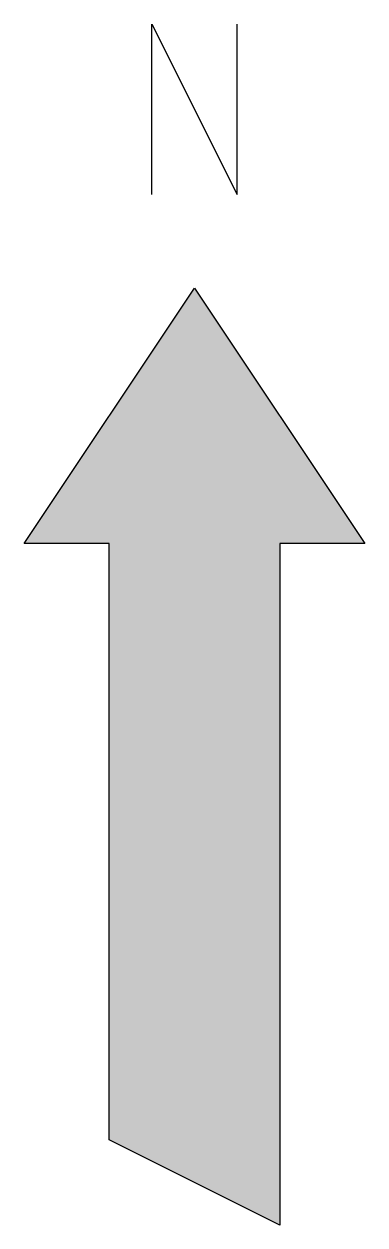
# Model space of a CAD drawing. Header units: millimetres. Extents: x 1168.65 to 1169.05, y -1332.65 to -1331.24.
import ezdxf

# ---------------------------------------------------------------- set-up
doc = ezdxf.new("R2010")
doc.units = ezdxf.units.MM
doc.header["$LTSCALE"] = 10
doc.layers.add('Símbolos_Gráficos', color=1, linetype='Continuous')

msp = doc.modelspace()

# ---------------------------------------------------------------- hatches: boundary and pattern name
at = {"layer": 'Símbolos_Gráficos'}
msp.add_hatch(color=254, dxfattribs=at).paths.add_polyline_path([(1168.9467, -1331.8539), (1169.0467, -1331.8539), (1168.8467, -1331.5539), (1168.6467, -1331.8539), (1168.7467, -1331.8539), (1168.7467, -1332.5539), (1168.9467, -1332.6539)])

# ---------------------------------------------------------------- linework, layer by layer
at = {"layer": 'Símbolos_Gráficos', "color": 5}
for p, q in [((1168.7967, -1331.4439), (1168.7967, -1331.2439)), ((1168.7967, -1331.2439), (1168.8967, -1331.4439)), ((1168.8967, -1331.4439), (1168.8967, -1331.2439))]:
    msp.add_line(p, q, dxfattribs=at)
at = {"layer": 'Símbolos_Gráficos', "color": 4}
for p, q in [((1168.6467, -1331.8539), (1168.8467, -1331.5539)), ((1168.8467, -1331.5539), (1169.0467, -1331.8539)), ((1168.7467, -1331.8539), (1168.6467, -1331.8539)), ((1168.7467, -1332.5539), (1168.7467, -1331.8539)), ((1169.0467, -1331.8539), (1168.9467, -1331.8539)), ((1168.9467, -1331.8539), (1168.9467, -1332.6539)), ((1168.9467, -1332.6539), (1168.7467, -1332.5539)), ((1168.7467, -1332.5539), (1168.7467, -1332.5539)), ((1168.7467, -1332.5539), (1168.7467, -1332.5539))]:
    msp.add_line(p, q, dxfattribs=at)

doc.saveas('drawing.dxf')
